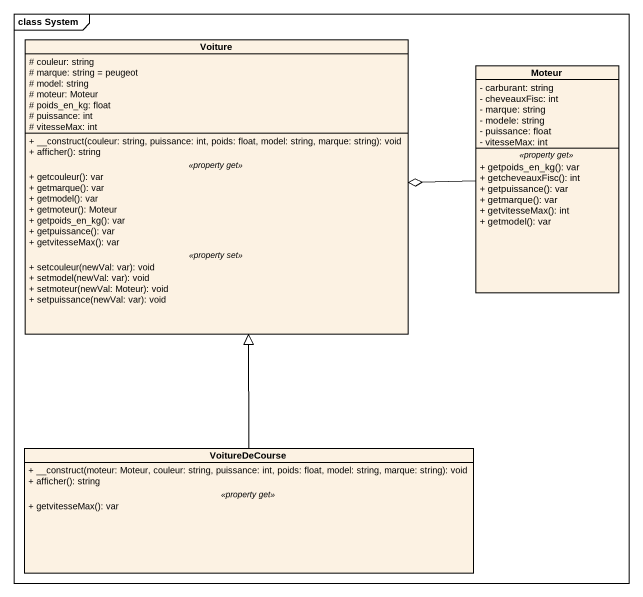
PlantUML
@startuml
mainframe class System
hide circle
hide empty members
skinparam classAttributeIconSize 0
class Voiture {
  # couleur: string
  # marque: string = peugeot
  # model: string
  # moteur: Moteur
  # poids_en_kg: float
  # puissance: int
  # vitesseMax: int
  --
  + __construct(couleur: string, puissance: int, poids: float, model: string, marque: string): void
  + afficher(): string
  .. <<property get>> ..
  + getcouleur(): var
  + getmarque(): var
  + getmodel(): var
  + getmoteur(): Moteur
  + getpoids_en_kg(): var
  + getpuissance(): var
  + getvitesseMax(): var
  .. <<property set>> ..
  + setcouleur(newVal: var): void
  + setmodel(newVal: var): void
  + setmoteur(newVal: Moteur): void
  + setpuissance(newVal: var): void
}
class Moteur {
  - carburant: string
  - cheveauxFisc: int
  - marque: string
  - modele: string
  - puissance: float
  - vitesseMax: int
  .. <<property get>> ..
  + getpoids_en_kg(): var
  + getcheveauxFisc(): int
  + getpuissance(): var
  + getmarque(): var
  + getvitesseMax(): int
  + getmodel(): var
}
class VoitureDeCourse {
  + __construct(moteur: Moteur, couleur: string, puissance: int, poids: float, model: string, marque: string): void
  + afficher(): string
  .. <<property get>> ..
  + getvitesseMax(): var
}
Moteur -left-o Voiture
VoitureDeCourse -up-|> Voiture
@enduml
